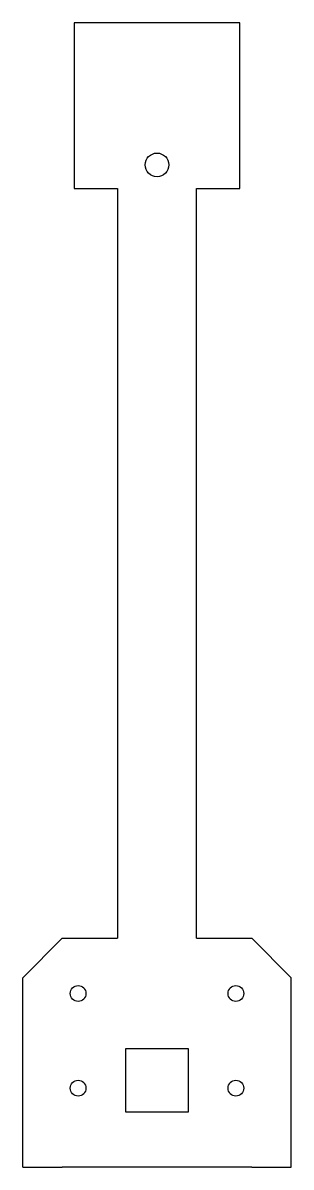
# Model space of a CAD drawing. Header units: millimetres. Extents: x -6 to 28, y -124 to 21.
import ezdxf

# ---------------------------------------------------------------- set-up
doc = ezdxf.new("R2010")
doc.units = ezdxf.units.MM

msp = doc.modelspace()

# ---------------------------------------------------------------- linework, layer by layer
for p, q in [((21, 21), (0, 21)), ((0, 21), (0, 0)), ((21, 0), (21, 21)), ((0, 0), (5.5, 0)), ((5.5, 0), (5.5, -95)), ((15.5, -95), (15.5, 0)), ((15.5, 0), (21, 0)), ((-6.5, -100), (-1.5, -95)), ((-1.5, -95), (5.5, -95)), ((15.5, -95), (22.5, -95)), ((22.5, -95), (27.5, -100)), ((-6.5, -124), (-6.5, -100)), ((27.5, -124), (27.5, -100)), ((14.5, -109), (6.5, -109)), ((6.5, -109), (6.5, -117)), ((14.5, -117), (14.5, -109)), ((6.5, -117), (10.5, -117)), ((10.5, -117), (14.5, -117)), ((-6.5, -124), (-1.5, -124)), ((22.5, -124), (-1.5, -124)), ((22.5, -124), (27.5, -124))]:
    msp.add_line(p, q)
for centre, radius in [((10.5, 3), 1.5), ((0.5, -102), 1), ((20.5, -102), 1), ((0.5, -114), 1), ((20.5, -114), 1)]:
    msp.add_circle(centre, radius)

doc.saveas('drawing.dxf')
